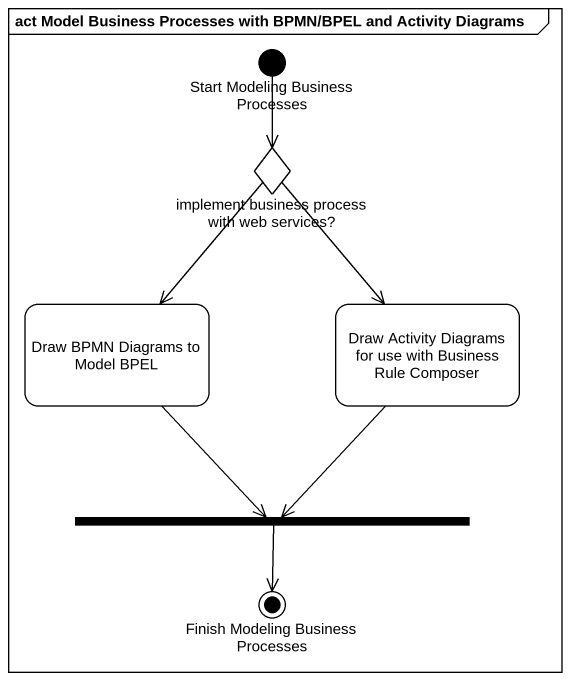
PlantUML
@startuml
mainframe act Model Business Processes with BPMN/BPEL and Activity Diagrams
hide empty description
state "Start Modeling Business Processes" as Start_Modeling_Business <<start>>
state "implement business process with web services?" as implement_business_process <<choice>>
state "Draw BPMN Diagrams to Model BPEL" as Draw_BPMN_Diagrams_to_Model
state "Draw Activity Diagrams for use with Business Rule Composer" as Draw_Activity_Diagrams_for
state fork1 <<join>>
state "Finish Modeling Business Processes" as Finish_Modeling_Business <<end>>
Start_Modeling_Business --> implement_business_process
implement_business_process --> Draw_BPMN_Diagrams_to_Model
implement_business_process --> Draw_Activity_Diagrams_for
Draw_BPMN_Diagrams_to_Model --> fork1
Draw_Activity_Diagrams_for --> fork1
fork1 --> Finish_Modeling_Business
@enduml
